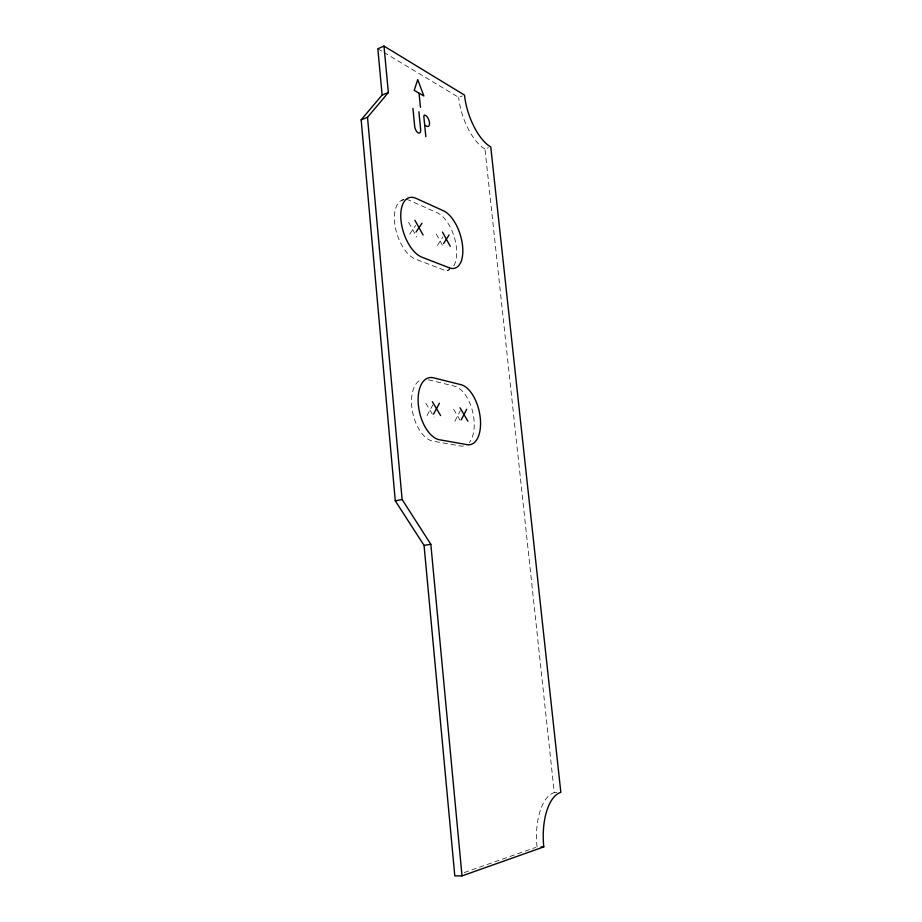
<?xml version="1.0" encoding="UTF-8"?>
<svg xmlns="http://www.w3.org/2000/svg" width="922" height="922" viewBox="0 0 922 922"><rect width="100%" height="100%" fill="white"/><g stroke="black" fill="none" stroke-linecap="round" stroke-linejoin="round"><path stroke-width="0.69" stroke-dasharray="4.61 3.46" d="M454.834 421.285L460.32 410.728M426.978 415.615L432.937 404.77M437.408 245.471L442.929 236.873M409.702 234.13L415.672 225.36M383.955 52.416L458.66 97.363L462.164 96.015M537.03 846.961A47.495 22.116 87.7 0 1 554.272 792.597L484.972 148.972L488.441 147.739M464.239 872.558L535.682 847.433M401.335 200.477L403.859 199.601M447.205 270.342L449.682 269.593M554.272 792.597L556.9 792.505M428.419 379.772L454.627 386.214A30.657 15.951 77.2 0 1 472.387 410.739A30.657 15.951 77.2 0 1 469.252 442.583M377.824 48.739L382.722 51.678M425.803 403.214L434.124 417.067M453.647 409.276L461.519 422.645M408.584 222.363L416.802 237.035M436.279 234.061L444.058 248.191M484.972 148.972A42.02 18.302 71.2 0 1 458.66 97.363M403.974 199.578A31.336 15.939 72.1 0 0 395.365 227.515A31.336 15.939 72.1 0 0 415.522 259.14L443.021 269.673A30.253 14.971 72.8 0 0 449.729 269.685M406.487 199.555A31.336 15.939 72.1 0 1 409.91 200.558L437.362 212.855A30.253 14.971 72.8 0 1 454.154 236.689A30.253 14.971 72.8 0 1 453.785 265.847M463.432 446.052A30.657 15.951 77.2 0 1 460.585 445.994L432.948 441.177A31.705 17.045 76.8 0 1 412.48 411.535A31.705 17.045 76.8 0 1 421.423 379.645"/><path stroke-width="1.38" d="M461.254 419.844L466.705 409.276M433.536 414.105L439.437 403.237M443.609 243.512L449.083 234.903M416.018 232.067L421.953 223.297M361.159 119.837L367.509 117.325L388.358 92.523L383.99 46.1L377.824 48.739L382.134 95.024L361.159 119.837L395.284 500.83L424.051 545.386L454.8 875.877L462.014 875.9L543.784 846.892A47.644 22.001 87.6 0 1 560.841 792.367L490.758 146.909A42.135 18.186 71.3 0 1 464.504 95.104L383.99 46.1M382.134 95.024L388.358 92.523M395.284 500.83L402.119 499.54L430.828 544.268L462.014 875.9M424.051 545.386L430.828 544.268M541.087 846.915L543.784 846.892M425.019 125.3L426.759 126.245A5.924 2.778 70.3 0 0 429.468 122.661A5.924 2.778 70.3 0 0 425.699 115.527L425.203 115.25A2.881 1.348 70.2 0 0 423.878 116.979L425.837 136.698M418.726 92.972L414.209 90.368L417.724 79.592L423.855 95.946L419.061 93.168L420.455 107.332M432.337 401.669L440.635 415.58M460.055 407.801L467.903 421.216M414.888 220.266L423.094 234.995M442.468 232.067L450.236 246.255M418.888 111.735L420.651 129.564A5.382 2.559 70.3 0 1 418.139 132.837A5.382 2.559 70.3 0 1 414.681 126.36L412.929 108.416M367.509 117.325L402.119 499.54M467.016 444.635L439.506 439.759A31.809 16.953 76.9 0 1 418.358 404.908A31.809 16.953 76.9 0 1 433.524 377.813L460.988 384.681A30.749 15.858 77.2 0 1 480.293 418.139A30.749 15.858 77.2 0 1 467.016 444.635M449.245 267.795L421.861 257.169A31.44 15.847 72.2 0 1 400.978 220.185A31.44 15.847 72.2 0 1 416.179 198.403L443.505 210.815A30.357 14.89 72.9 0 1 462.602 246.139A30.357 14.89 72.9 0 1 449.245 267.795"/></g></svg>
